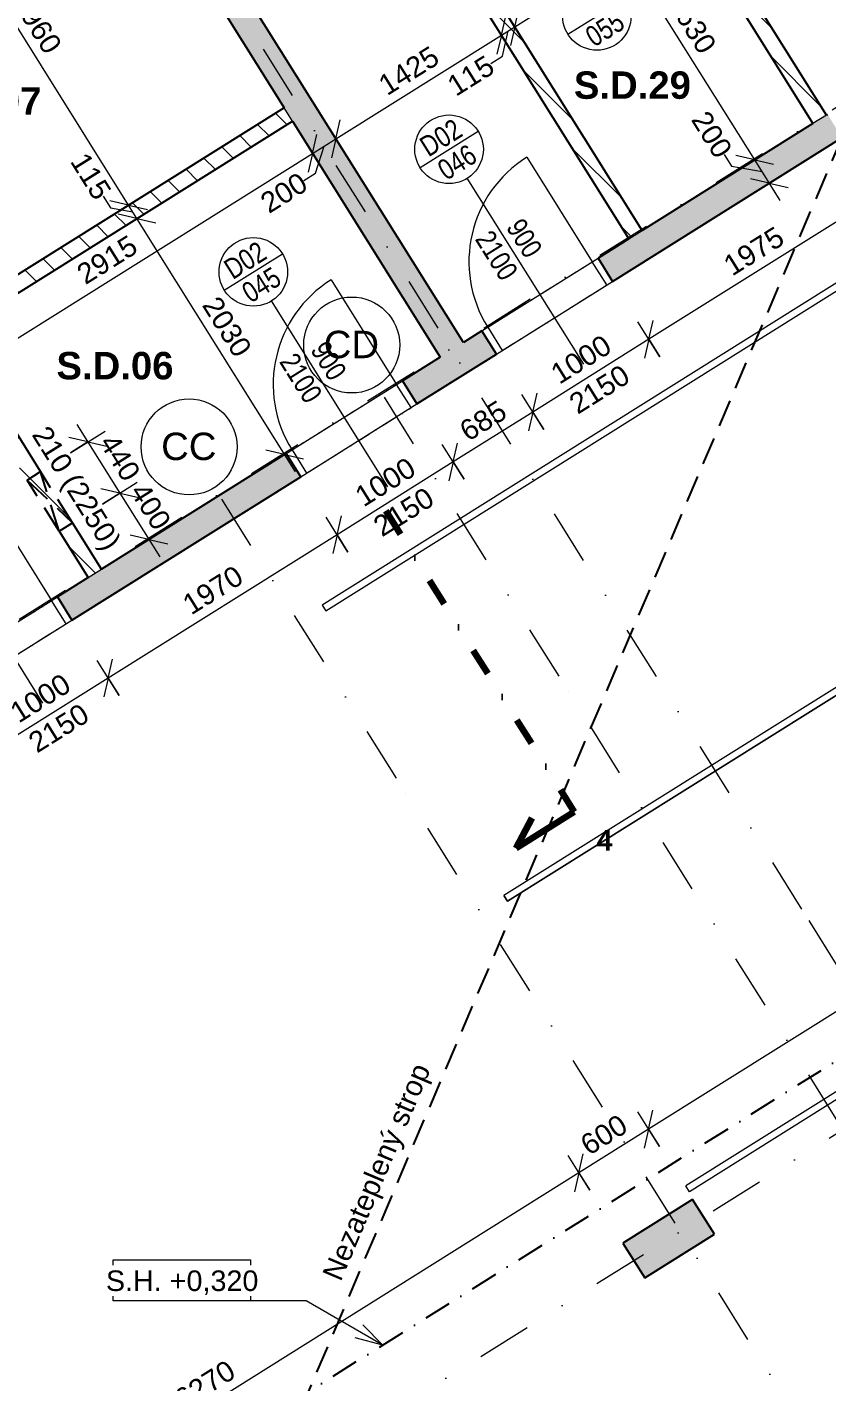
# Model space of a CAD drawing. Header units: millimetres. Extents: x -45523 to 44975, y -3459 to 74573.
# Drawn here: x -26455 to -20619, y 45300 to 55182 of the extents above; entities that cross this region are included whole.
import ezdxf

# ---------------------------------------------------------------- set-up
doc = ezdxf.new("R2010")
doc.units = ezdxf.units.MM
for name, pattern in [('HA_Dash_3mm-S1mm', [300, 200, -100]), ('HA_DashDot_10mm-S3mm', [1000, 400, -300, 0, -300]), ('HA_DashDot_2_2mm-S0_6mm', [220, 100, -60, 0, -60]), ('HA_DashDot_4mm-S1mm', [400, 200, -100, 0, -100]), ('HA_DashDot_6mm-S2mm', [600, 200, -200, 0, -200])]:
    doc.linetypes.add(name, pattern=pattern)
for name, color, linetype, lineweight in [('A-____-____-DIMS', 9, 'Continuous', 5), ('A-____-____-DIMS-100', 9, 'Continuous', 5), ('A-AREA-____-IDEN', 9, 'Continuous', 9), ('A-DETL-____-HDLN', 9, 'HA_Dash_3mm-S1mm', 25), ('A-DOOR-____-IDEN', 9, 'Continuous', 9), ('A-DOOR-____-MCUT', 9, 'HA_DashDot_2_2mm-S0_6mm', 9), ('A-DOOR-____-OTLN', 9, 'Continuous', 9), ('A-DOOR-FRAM-MCUT', 9, 'Continuous', 9), ('A-FLOR-____-OVHD', 9, 'HA_DashDot_4mm-S1mm', 25), ('A-GENM-____-IDEN', 9, 'Continuous', 9), ('A-GENM-____-MCUT', 9, 'HA_Dash_3mm-S1mm', 25), ('A-GENM-____-OTLN', 9, 'Continuous', 9), ('A-WALL-____-MCUT', 9, 'Continuous', 9), ('A-WALL-____-PATT', 9, 'Continuous', 25), ('C-PRKG-____-OTLN', 9, 'Continuous', 9), ('G-____-____-DIMS', 9, 'Continuous', 5), ('G-____-____-SYMB', 9, 'Continuous', 5), ('G-____-____-TEXT', 9, 'Continuous', 5), ('I-WALL-____-MCUT', 9, 'Continuous', 25), ('S-COLS-____-MCUT', 9, 'Continuous', 25), ('S-COLS-____-OTLN', 9, 'Continuous', 9), ('S-GRID-____-IDEN', 9, 'Continuous', 9), ('S-GRID-____-OTLN', 9, 'Continuous', 5)]:
    doc.layers.add(name, color=color, linetype=linetype, lineweight=lineweight)
doc.styles.add('Arial_1', font='arial.ttf', dxfattribs={"height": 200})
doc.styles.add('Arial_2', font='arial.ttf', dxfattribs={"height": 150})
doc.styles.add('Arial_3', font='arial.ttf', dxfattribs={"width": 0.8, "height": 150})
doc.styles.add('Arial_B', font='arialbd.ttf', dxfattribs={"height": 200})
doc.styles.add('Arial_B_1', font='arialbd.ttf', dxfattribs={"height": 150})
doc.dimstyles.new('Inner_Dimensions', dxfattribs={"dimscale": 304.8, "dimtxt": 153.03891, "dimasz": 0.656168, "dimexe": 0.492126, "dimexo": 0.0625, "dimgap": 0.065617, "dimtad": 1, "dimdec": 0, "dimzin": 0, "dimdsep": 46, "dimtxsty": 'Arial_2', "dimblk1": 'OBLIQUE', "dimblk2": 'OBLIQUE', "dimsah": 1, "dimcen": 0.09, "dimdle": 0.492126, "dimazin": 0, "dimtfac": 1, "dimtdec": 4, "dimtix": 1, "dimtmove": 0, "dimatfit": 3, "dimfxl": 0.492126, "dimfxlon": 1, "dimtvp": 1, "dimtolj": 1, "dimtzin": 0, "dimlwd": 9, "dimlwe": 9, "dimarcsym": 2})
doc.dimstyles.new('Inner_Dimensions_1', dxfattribs={"dimscale": 304.8, "dimtxt": 153.03891, "dimasz": 0.656168, "dimexe": 0.492126, "dimexo": 0.0625, "dimgap": 0.065617, "dimtad": 1, "dimdec": 0, "dimzin": 0, "dimdsep": 46, "dimtxsty": 'Arial_2', "dimblk1": 'OBLIQUE', "dimblk2": 'OBLIQUE', "dimsah": 1, "dimcen": 0.09, "dimdle": 0.492126, "dimazin": 0, "dimtfac": 1, "dimtdec": 4, "dimtix": 1, "dimtmove": 1, "dimatfit": 3, "dimfxl": 0.492126, "dimfxlon": 1, "dimtvp": 1, "dimtolj": 1, "dimtzin": 0, "dimlwd": 9, "dimlwe": 9, "dimarcsym": 2})
doc.dimstyles.new('Inner_Dimensions_2', dxfattribs={"dimscale": 304.8, "dimtxt": 153.03891, "dimasz": 0.656168, "dimexe": 0.492126, "dimexo": 0.0625, "dimgap": 0.065617, "dimtad": 1, "dimdec": 0, "dimzin": 0, "dimdsep": 46, "dimtxsty": 'Arial_2', "dimblk1": 'OBLIQUE', "dimblk2": 'OBLIQUE', "dimsah": 1, "dimcen": 0.09, "dimdle": 0.492126, "dimazin": 0, "dimtfac": 1, "dimtdec": 4, "dimtix": 1, "dimtmove": 2, "dimatfit": 3, "dimfxl": 0.492126, "dimfxlon": 1, "dimtvp": 1, "dimtolj": 1, "dimtzin": 0, "dimlwd": 9, "dimlwe": 9, "dimarcsym": 2})
doc.dimstyles.new('Inner_Dimensions_3', dxfattribs={"dimscale": 304.8, "dimtxt": 153.03891, "dimasz": 0.656168, "dimexe": 0.492126, "dimexo": 0.0625, "dimgap": 0.065617, "dimtad": 1, "dimdec": 0, "dimzin": 0, "dimdsep": 46, "dimtxsty": 'Arial_2', "dimblk1": 'OBLIQUE', "dimblk2": 'OBLIQUE', "dimsah": 1, "dimcen": 0.09, "dimdle": 0.492126, "dimazin": 0, "dimtfac": 1, "dimtdec": 4, "dimtix": 1, "dimtmove": 0, "dimatfit": 3, "dimfxl": 0.492126, "dimfxlon": 1, "dimtvp": 1, "dimtolj": 1, "dimtzin": 0, "dimlwd": 9, "dimlwe": 9, "dimarcsym": 2})
pattern_1 = [(135, (0, 0), (-106.066, -106.066), [])]

# ---------------------------------------------------------------- blocks, each defined once
blk = doc.blocks.new('HA_sCO_Rectangle - 300X600-1468924-1PP_GARAZ')
at = {"layer": 'S-COLS-____-OTLN'}
blk.add_hatch(color=256, dxfattribs=at).paths.add_polyline_path([(150, -300), (150, 300), (-150, 300), (-150, -300)])
at = {"layer": 'S-COLS-____-MCUT'}
for p, q in [((150, 300), (-150, 300)), ((-150, 300), (-150, -300)), ((150, -300), (150, 300)), ((-150, -300), (150, -300))]:
    blk.add_line(p, q, dxfattribs=at)
blk = doc.blocks.new('HA_DR_Single_Swing_Solid - In_900x2100_SKLEP_CIP-2273793-1PP_GARAZ')
at = {"layer": 'A-DOOR-____-MCUT'}
for p, q in [((-450, 100), (450, 100)), ((-450, -100), (450, -100))]:
    blk.add_line(p, q, dxfattribs=at)
at = {"layer": 'A-DOOR-____-OTLN', "lineweight": 5}
blk.add_line((450, 1000), (450, 100), dxfattribs=at)
at = {"layer": 'A-DOOR-____-OTLN'}
for p, q in [((-500, 100), (500, 100)), ((-500, -100), (500, -100))]:
    blk.add_line(p, q, dxfattribs=at)
at = {"layer": 'A-DOOR-____-OTLN', "lineweight": 5}
blk.add_arc((450, 100), 900, 90, 180, dxfattribs=at)
at = {"layer": 'A-DOOR-FRAM-MCUT'}
for p, q in [((-500, -100), (-500, 100)), ((-450, 100), (-450, -100)), ((450, -100), (450, 100)), ((500, 100), (500, -100))]:
    blk.add_line(p, q, dxfattribs=at)
blk = doc.blocks.new('HA_DR_Single_Swing_Solid - In_900x2100_SKLEP-2273760-1PP_GARAZ')
at = {"layer": 'A-DOOR-____-MCUT'}
for p, q in [((-450, 100), (450, 100)), ((-450, -100), (450, -100))]:
    blk.add_line(p, q, dxfattribs=at)
at = {"layer": 'A-DOOR-____-OTLN', "lineweight": 5}
blk.add_line((450, 1000), (450, 100), dxfattribs=at)
at = {"layer": 'A-DOOR-____-OTLN'}
for p, q in [((-500, 100), (500, 100)), ((-500, -100), (500, -100))]:
    blk.add_line(p, q, dxfattribs=at)
at = {"layer": 'A-DOOR-____-OTLN', "lineweight": 5}
blk.add_arc((450, 100), 900, 90, 180, dxfattribs=at)
at = {"layer": 'A-DOOR-FRAM-MCUT'}
for p, q in [((-500, -100), (-500, 100)), ((-450, 100), (-450, -100)), ((450, -100), (450, 100)), ((500, 100), (500, -100))]:
    blk.add_line(p, q, dxfattribs=at)
blk = doc.blocks.new('HA_GM_Opening_Rectangle_WallBased - Default-2342281-1PP_GARAZ')
at = {"layer": 'A-GENM-____-MCUT'}
for p, q in [((345, 57.5), (-95, -57.5)), ((-95, 57.5), (345, -57.5)), ((-95, 57.5), (-95, -57.5)), ((-95, 57.5), (345, 57.5)), ((345, 57.5), (345, -57.5)), ((-95, -57.5), (345, -57.5))]:
    blk.add_line(p, q, dxfattribs=at)
blk = doc.blocks.new('HA_PA_Perpendicular_SingleStall - Generic-1370711-1PP_GARAZ')
at = {"layer": 'C-PRKG-____-OTLN', "lineweight": 5}
for p, q in [((-25, 25), (-25, -5000)), ((2525, 25), (2525, -5000)), ((25, -25), (2475, -25)), ((25, -5000), (25, -25)), ((2475, -25), (2475, -5000)), ((-25, -5000), (25, -5000)), ((2525, -5000), (2475, -5000))]:
    blk.add_line(p, q, dxfattribs=at)
blk = doc.blocks.new('Grid - Radius 3_5mm-353793-1PP_GARAZ')
at = {"layer": 'S-GRID-____-IDEN'}
blk.add_circle((0, 0), 3.5, dxfattribs=at)
blk = doc.blocks.new('DIMBLOCK98-1PP_GARAZ')
at = {"layer": 'A-____-____-DIMS-100', "lineweight": 9}
for p, q in [((-21368.4, 54252.3), (-21315.3, 54167.5)), ((-21272.8, 54133), (-21018.6, 54292.3)), ((-21315.3, 54167.5), (-21092.6, 54127.9)), ((-21145.7, 54212.6), (-21283.5, 54244.3)), ((-21145.7, 54212.6), (-21272.8, 54133)), ((-20959.9, 53916), (-21145.7, 54212.6)), ((-21145.7, 54212.6), (-21007.8, 54181)), ((-21039.5, 54043.2), (-21177.3, 54074.8)), ((-21166.6, 53963.5), (-20912.4, 54122.8)), ((-21039.5, 54043.2), (-21166.6, 53963.5)), ((-21039.5, 54043.2), (-20901.7, 54011.5))]:
    blk.add_line(p, q, dxfattribs=at)
at = {"layer": 'A-____-____-DIMS-100', "color": 0, "lineweight": 9, "insert": (-21486.9, 54586.5), "char_height": 150, "width": 415.324, "attachment_point": 1, "rotation": 302.06239, "line_spacing_factor": 0.941778, "style": 'Arial_2'}
blk.add_mtext('200', dxfattribs=at)
blk = doc.blocks.new('_Oblique')
at = {"color": 0, "linetype": 'ByBlock', "lineweight": -2}
blk.add_line((-0.5, -0.5), (0.5, 0.5), dxfattribs=at)
blk = doc.blocks.new('DIMBLOCK99-1PP_GARAZ')
at = {"layer": 'A-____-____-DIMS-100', "lineweight": 9}
for p, q in [((-22541.9, 56441.7), (-22679.7, 56473.3)), ((-22669, 56362.1), (-22414.8, 56521.3)), ((-22541.9, 56441.7), (-22669, 56362.1)), ((-21145.7, 54212.6), (-22541.9, 56441.7)), ((-22541.9, 56441.7), (-22404.1, 56410)), ((-21272.8, 54133), (-21018.6, 54292.3)), ((-21145.7, 54212.6), (-21283.5, 54244.3)), ((-21145.7, 54212.6), (-21272.8, 54133)), ((-21145.7, 54212.6), (-21007.8, 54181))]:
    blk.add_line(p, q, dxfattribs=at)
at = {"layer": 'A-____-____-DIMS-100', "color": 0, "lineweight": 9, "insert": (-21664.9, 55446.2), "char_height": 150, "width": 553.765, "attachment_point": 1, "rotation": 302.06239, "line_spacing_factor": 0.941778, "style": 'Arial_2'}
blk.add_mtext('2630', dxfattribs=at)
blk = doc.blocks.new('DIMBLOCK121-1PP_GARAZ')
at = {"layer": 'A-____-____-DIMS-100', "lineweight": 9}
for p, q in [((-24451.5, 54387.7), (-24292.2, 54133.5)), ((-24371.9, 54260.6), (-24451.5, 54387.7)), ((-24371.9, 54260.6), (-24340.2, 54398.4)), ((-26842.2, 52713.2), (-24371.9, 54260.6)), ((-24371.9, 54260.6), (-24403.5, 54122.7)), ((-26921.9, 52840.3), (-26762.6, 52586.1)), ((-26842.2, 52713.2), (-26921.9, 52840.3)), ((-26842.2, 52713.2), (-26810.6, 52851)), ((-26842.2, 52713.2), (-26873.9, 52575.3))]:
    blk.add_line(p, q, dxfattribs=at)
at = {"layer": 'A-____-____-DIMS-100', "color": 0, "lineweight": 9, "insert": (-26109.2, 53425.7), "char_height": 150, "width": 553.765, "attachment_point": 1, "rotation": 32.06239, "line_spacing_factor": 0.941778, "style": 'Arial_2'}
blk.add_mtext('2915', dxfattribs=at)
blk = doc.blocks.new('DIMBLOCK122-1PP_GARAZ')
at = {"layer": 'A-____-____-DIMS-100', "lineweight": 9}
for p, q in [((-24282, 54493.9), (-24122.7, 54239.6)), ((-24202.4, 54366.7), (-24282, 54493.9)), ((-24202.4, 54366.7), (-24170.7, 54504.6)), ((-24451.5, 54387.7), (-24292.2, 54133.5)), ((-24371.9, 54260.6), (-24451.5, 54387.7)), ((-24371.9, 54260.6), (-24340.2, 54398.4)), ((-24371.9, 54260.6), (-24202.4, 54366.7)), ((-24202.4, 54366.7), (-24234, 54228.9)), ((-24371.9, 54260.6), (-24403.5, 54122.7)), ((-24350.6, 54116.4), (-24287.1, 54313.7)), ((-24435.3, 54063.3), (-24350.6, 54116.4))]:
    blk.add_line(p, q, dxfattribs=at)
at = {"layer": 'A-____-____-DIMS-100', "color": 0, "lineweight": 9, "insert": (-24769.5, 53944.9), "char_height": 150, "width": 415.324, "attachment_point": 1, "rotation": 32.06239, "line_spacing_factor": 0.941778, "style": 'Arial_2'}
blk.add_mtext('200', dxfattribs=at)
blk = doc.blocks.new('DIMBLOCK123-1PP_GARAZ')
at = {"layer": 'A-____-____-DIMS-100', "lineweight": 9}
for p, q in [((-23074.3, 55250.4), (-22915, 54996.1)), ((-22994.6, 55123.3), (-23074.3, 55250.4)), ((-22994.6, 55123.3), (-22963, 55261.1)), ((-24202.4, 54366.7), (-22994.6, 55123.3)), ((-22994.6, 55123.3), (-23026.3, 54985.4)), ((-24282, 54493.9), (-24122.7, 54239.6)), ((-24202.4, 54366.7), (-24282, 54493.9)), ((-24202.4, 54366.7), (-24170.7, 54504.6)), ((-24202.4, 54366.7), (-24234, 54228.9))]:
    blk.add_line(p, q, dxfattribs=at)
at = {"layer": 'A-____-____-DIMS-100', "color": 0, "lineweight": 9, "insert": (-23908, 54804.5), "char_height": 150, "width": 553.765, "attachment_point": 1, "rotation": 32.06239, "line_spacing_factor": 0.941778, "style": 'Arial_2'}
blk.add_mtext('1425', dxfattribs=at)
blk = doc.blocks.new('DIMBLOCK124-1PP_GARAZ')
at = {"layer": 'A-____-____-DIMS-100', "lineweight": 9}
for p, q in [((-23074.3, 55250.4), (-22915, 54996.1)), ((-22994.6, 55123.3), (-23074.3, 55250.4)), ((-22994.6, 55123.3), (-22963, 55261.1)), ((-22976.8, 55311.4), (-22817.6, 55057.2)), ((-22897.2, 55184.3), (-22976.8, 55311.4)), ((-22897.2, 55184.3), (-22865.5, 55322.1)), ((-22994.6, 55123.3), (-22897.2, 55184.3)), ((-22987.2, 54970.5), (-22945.9, 55153.8)), ((-22897.2, 55184.3), (-22928.8, 55046.5)), ((-22994.6, 55123.3), (-23026.3, 54985.4)), ((-23071.9, 54917.4), (-22987.2, 54970.5))]:
    blk.add_line(p, q, dxfattribs=at)
at = {"layer": 'A-____-____-DIMS-100', "color": 0, "lineweight": 9, "insert": (-23406.1, 54798.9), "char_height": 150, "width": 415.324, "attachment_point": 1, "rotation": 32.06239, "line_spacing_factor": 0.941778, "style": 'Arial_2'}
blk.add_mtext('115', dxfattribs=at)
blk = doc.blocks.new('DIMBLOCK125-1PP_GARAZ')
at = {"layer": 'A-____-____-DIMS-100', "lineweight": 9}
for p, q in [((-21731, 56091.8), (-21571.8, 55837.5)), ((-21651.4, 55964.6), (-21731, 56091.8)), ((-21651.4, 55964.6), (-21619.7, 56102.5)), ((-22897.2, 55184.3), (-21651.4, 55964.6)), ((-21651.4, 55964.6), (-21683.1, 55826.8)), ((-22976.8, 55311.4), (-22817.6, 55057.2)), ((-22897.2, 55184.3), (-22976.8, 55311.4)), ((-22897.2, 55184.3), (-22865.5, 55322.1)), ((-22897.2, 55184.3), (-22928.8, 55046.5))]:
    blk.add_line(p, q, dxfattribs=at)
at = {"layer": 'A-____-____-DIMS-100', "color": 0, "lineweight": 9, "insert": (-22583.8, 55634), "char_height": 150, "width": 553.765, "attachment_point": 1, "rotation": 32.06239, "line_spacing_factor": 0.941778, "style": 'Arial_2'}
blk.add_mtext('1470', dxfattribs=at)
blk = doc.blocks.new('DIMBLOCK211-1PP_GARAZ')
at = {"layer": 'A-____-____-DIMS-100', "lineweight": 9}
for p, q in [((-17573.3, 49689), (-17732.5, 49943.3)), ((-17652.9, 49816.2), (-17621.2, 49954)), ((-17525.8, 49895.8), (-21920, 47143.5)), ((-17652.9, 49816.2), (-17684.6, 49678.3)), ((-17652.9, 49816.2), (-17573.3, 49689)), ((-21840.3, 47016.3), (-21999.6, 47270.6)), ((-21920, 47143.5), (-21888.3, 47281.3)), ((-21920, 47143.5), (-21951.6, 47005.6)), ((-21920, 47143.5), (-21840.3, 47016.3))]:
    blk.add_line(p, q, dxfattribs=at)
at = {"layer": 'A-____-____-DIMS-100', "color": 0, "lineweight": 9, "insert": (-20095.9, 48539.3), "char_height": 150, "width": 553.765, "attachment_point": 1, "rotation": 32.06125, "line_spacing_factor": 0.941778, "style": 'Arial_2'}
blk.add_mtext('5035', dxfattribs=at)
blk = doc.blocks.new('DIMBLOCK212-1PP_GARAZ')
at = {"layer": 'A-____-____-DIMS-100', "lineweight": 9}
for p, q in [((-21840.3, 47016.3), (-21999.6, 47270.6)), ((-21920, 47143.5), (-21888.3, 47281.3)), ((-21920, 47143.5), (-22428.4, 46825)), ((-21920, 47143.5), (-21951.6, 47005.6)), ((-21920, 47143.5), (-21840.3, 47016.3)), ((-22348.8, 46697.8), (-22508.1, 46952.1)), ((-22428.4, 46825), (-22396.8, 46962.8)), ((-22428.4, 46825), (-22460.1, 46687.1)), ((-22428.4, 46825), (-22348.8, 46697.8))]:
    blk.add_line(p, q, dxfattribs=at)
at = {"layer": 'A-____-____-DIMS-100', "color": 0, "lineweight": 9, "insert": (-22434.8, 47074.3), "char_height": 150, "width": 415.324, "attachment_point": 1, "rotation": 32.06125, "line_spacing_factor": 0.941778, "style": 'Arial_2'}
blk.add_mtext('600', dxfattribs=at)
blk = doc.blocks.new('DIMBLOCK213-1PP_GARAZ')
at = {"layer": 'A-____-____-DIMS-100', "lineweight": 9}
for p, q in [((-22348.8, 46697.8), (-22508.1, 46952.1)), ((-22428.4, 46825), (-22396.8, 46962.8)), ((-22428.4, 46825), (-27742.1, 43496.7)), ((-22428.4, 46825), (-22460.1, 46687.1)), ((-22428.4, 46825), (-22348.8, 46697.8)), ((-27662.5, 43369.6), (-27821.8, 43623.8)), ((-27742.1, 43496.7), (-27710.5, 43634.5)), ((-27742.1, 43496.7), (-27773.8, 43358.9)), ((-27742.1, 43496.7), (-27662.5, 43369.6))]:
    blk.add_line(p, q, dxfattribs=at)
at = {"layer": 'A-____-____-DIMS-100', "color": 0, "lineweight": 9, "insert": (-25394.8, 45220.3), "char_height": 150, "width": 553.765, "attachment_point": 1, "rotation": 32.06125, "line_spacing_factor": 0.941778, "style": 'Arial_2'}
blk.add_mtext('6270', dxfattribs=at)
blk = doc.blocks.new('DIMBLOCK233-1PP_GARAZ')
at = {"layer": 'A-____-____-DIMS-100', "lineweight": 9}
for p, q in [((-20164.5, 53826), (-20323.7, 54080.2)), ((-20244.1, 53953.1), (-20212.4, 54090.9)), ((-20244.1, 53953.1), (-21917.9, 52904.7)), ((-20244.1, 53953.1), (-20275.8, 53815.3)), ((-20244.1, 53953.1), (-20164.5, 53826)), ((-21838.2, 52777.6), (-21997.5, 53031.9)), ((-21917.9, 52904.7), (-21886.2, 53042.6)), ((-21917.9, 52904.7), (-21949.5, 52766.9)), ((-21917.9, 52904.7), (-21838.2, 52777.6))]:
    blk.add_line(p, q, dxfattribs=at)
at = {"layer": 'A-____-____-DIMS-100', "color": 0, "lineweight": 9, "insert": (-21390.5, 53488.4), "char_height": 150, "width": 553.765, "attachment_point": 1, "rotation": 32.06125, "line_spacing_factor": 0.941778, "style": 'Arial_2'}
blk.add_mtext('1975', dxfattribs=at)
blk = doc.blocks.new('DIMBLOCK234-1PP_GARAZ')
at = {"layer": 'A-____-____-DIMS-100', "lineweight": 9}
for p, q in [((-21838.2, 52777.6), (-21997.5, 53031.9)), ((-21917.9, 52904.7), (-21886.2, 53042.6)), ((-21917.9, 52904.7), (-22765.3, 52373.9)), ((-21917.9, 52904.7), (-21949.5, 52766.9)), ((-21917.9, 52904.7), (-21838.2, 52777.6)), ((-22685.7, 52246.8), (-22845, 52501)), ((-22765.3, 52373.9), (-22733.7, 52511.7)), ((-22765.3, 52373.9), (-22797, 52236.1)), ((-22765.3, 52373.9), (-22685.7, 52246.8))]:
    blk.add_line(p, q, dxfattribs=at)
at = {"layer": 'A-____-____-DIMS-100', "color": 0, "lineweight": 9, "insert": (-22651.1, 52698.8), "char_height": 150, "width": 553.765, "attachment_point": 1, "rotation": 32.06125, "line_spacing_factor": 0.941778, "style": 'Arial_2'}
blk.add_mtext('1000', dxfattribs=at)
blk = doc.blocks.new('DIMBLOCK235-1PP_GARAZ')
at = {"layer": 'A-____-____-DIMS-100', "lineweight": 9}
for p, q in [((-22685.7, 52246.8), (-22845, 52501)), ((-22765.3, 52373.9), (-22733.7, 52511.7)), ((-22765.3, 52373.9), (-23345.9, 52010.3)), ((-22765.3, 52373.9), (-22797, 52236.1)), ((-22765.3, 52373.9), (-22685.7, 52246.8)), ((-23266.2, 51883.2), (-23425.5, 52137.4)), ((-23345.9, 52010.3), (-23314.2, 52148.1)), ((-23345.9, 52010.3), (-23377.5, 51872.5)), ((-23345.9, 52010.3), (-23266.2, 51883.2))]:
    blk.add_line(p, q, dxfattribs=at)
at = {"layer": 'A-____-____-DIMS-100', "color": 0, "lineweight": 9, "insert": (-23316.2, 52282.2), "char_height": 150, "width": 415.324, "attachment_point": 1, "rotation": 32.06125, "line_spacing_factor": 0.941778, "style": 'Arial_2'}
blk.add_mtext('685', dxfattribs=at)
blk = doc.blocks.new('DIMBLOCK236-1PP_GARAZ')
at = {"layer": 'A-____-____-DIMS-100', "lineweight": 9}
for p, q in [((-23266.2, 51883.2), (-23425.5, 52137.4)), ((-23345.9, 52010.3), (-23314.2, 52148.1)), ((-23345.9, 52010.3), (-24193.3, 51479.5)), ((-23345.9, 52010.3), (-23377.5, 51872.5)), ((-23345.9, 52010.3), (-23266.2, 51883.2)), ((-24113.7, 51352.4), (-24273, 51606.6)), ((-24193.3, 51479.5), (-24161.7, 51617.3)), ((-24193.3, 51479.5), (-24225, 51341.6)), ((-24193.3, 51479.5), (-24113.7, 51352.4))]:
    blk.add_line(p, q, dxfattribs=at)
at = {"layer": 'A-____-____-DIMS-100', "color": 0, "lineweight": 9, "insert": (-24079.1, 51804.4), "char_height": 150, "width": 553.765, "attachment_point": 1, "rotation": 32.06125, "line_spacing_factor": 0.941778, "style": 'Arial_2'}
blk.add_mtext('1000', dxfattribs=at)
blk = doc.blocks.new('DIMBLOCK237-1PP_GARAZ')
at = {"layer": 'A-____-____-DIMS-100', "lineweight": 9}
for p, q in [((-24113.7, 51352.4), (-24273, 51606.6)), ((-24193.3, 51479.5), (-24161.7, 51617.3)), ((-24193.3, 51479.5), (-25862.9, 50433.8)), ((-24193.3, 51479.5), (-24225, 51341.6)), ((-24193.3, 51479.5), (-24113.7, 51352.4)), ((-25783.3, 50306.6), (-25942.5, 50560.9)), ((-25862.9, 50433.8), (-25831.2, 50571.6)), ((-25862.9, 50433.8), (-25894.5, 50295.9)), ((-25862.9, 50433.8), (-25783.3, 50306.6))]:
    blk.add_line(p, q, dxfattribs=at)
at = {"layer": 'A-____-____-DIMS-100', "color": 0, "lineweight": 9, "insert": (-25337.6, 51016.1), "char_height": 150, "width": 553.765, "attachment_point": 1, "rotation": 32.06125, "line_spacing_factor": 0.941778, "style": 'Arial_2'}
blk.add_mtext('1970', dxfattribs=at)
blk = doc.blocks.new('DIMBLOCK238-1PP_GARAZ')
at = {"layer": 'A-____-____-DIMS-100', "lineweight": 9}
for p, q in [((-25783.3, 50306.6), (-25942.5, 50560.9)), ((-25862.9, 50433.8), (-25831.2, 50571.6)), ((-25862.9, 50433.8), (-26710.4, 49902.9)), ((-25862.9, 50433.8), (-25894.5, 50295.9)), ((-25862.9, 50433.8), (-25783.3, 50306.6)), ((-26630.7, 49775.8), (-26790, 50030)), ((-26710.4, 49902.9), (-26678.7, 50040.8)), ((-26710.4, 49902.9), (-26742, 49765.1)), ((-26710.4, 49902.9), (-26630.7, 49775.8))]:
    blk.add_line(p, q, dxfattribs=at)
at = {"layer": 'A-____-____-DIMS-100', "color": 0, "lineweight": 9, "insert": (-26596.2, 50227.8), "char_height": 150, "width": 553.765, "attachment_point": 1, "rotation": 32.06125, "line_spacing_factor": 0.941778, "style": 'Arial_2'}
blk.add_mtext('1000', dxfattribs=at)
blk = doc.blocks.new('Spot Elevations - Generic-448778-1PP_GARAZ')
at = {"layer": 'G-____-____-DIMS', "lineweight": 9}
for p, q in [((-5, 0), (-5, 3)), ((-5, 3), (5, 3)), ((5, 3), (5, 0)), ((5, 0), (-5, 0))]:
    blk.add_line(p, q, dxfattribs=at)
blk = doc.blocks.new('HA_TAG_Door_TypeMark_wDimensions - Scale100_Left with Bouble-921058-1PP_GARAZ')
at = {"layer": 'A-DOOR-____-IDEN'}
for p, q in [((-2.5, 13.5), (2.5, 13.5)), ((0, -5), (0, 11))]:
    blk.add_line(p, q, dxfattribs=at)
blk.add_circle((0, 13.5), 2.5, dxfattribs=at)
blk = doc.blocks.new('HA_TAG_Door_TypeMark_wDimensions - Scale100_Right with Bouble-921054-1PP_GARAZ')
at = {"layer": 'A-DOOR-____-IDEN'}
for p, q in [((0, 5), (0, -11)), ((-2.5, -13.5), (2.5, -13.5))]:
    blk.add_line(p, q, dxfattribs=at)
blk.add_circle((0, -13.5), 2.5, dxfattribs=at)
blk = doc.blocks.new('Section - Detail Number-933961-1PP_GARAZ')
at = {"layer": 'G-____-____-SYMB', "lineweight": 100}
for p, q in [((0, 5), (1.25, 2.835)), ((0, 0), (0, 5))]:
    blk.add_line(p, q, dxfattribs=at)
blk = doc.blocks.new('DIMBLOCK542-1PP_GARAZ')
at = {"layer": 'A-____-____-DIMS-100', "lineweight": 9}
for p, q in [((-42400.7, 54964.9), (-42655, 54805.6)), ((-14550.7, 10218.7), (-42607.5, 55012.4)), ((-42527.9, 54885.2), (-42400.7, 54964.9)), ((-42527.9, 54885.2), (-42665.7, 54916.9)), ((-42527.9, 54885.2), (-42390, 54853.6)), ((-14630.3, 10345.9), (-14768.2, 10377.5)), ((-14503.2, 10425.5), (-14757.4, 10266.2)), ((-14630.3, 10345.9), (-14503.2, 10425.5)), ((-14630.3, 10345.9), (-14492.5, 10314.2))]:
    blk.add_line(p, q, dxfattribs=at)
at = {"layer": 'A-____-____-DIMS-100', "color": 0, "lineweight": 9, "insert": (-28550.2, 32974), "char_height": 150, "width": 692.207, "attachment_point": 1, "rotation": 302.06125, "line_spacing_factor": 0.941778, "style": 'Arial_2'}
blk.add_mtext('52555', dxfattribs=at)
blk = doc.blocks.new('DIMBLOCK564-1PP_GARAZ')
at = {"layer": 'A-____-____-DIMS-100', "lineweight": 9}
for p, q in [((-26091.4, 52282.9), (-25778.3, 51782.8)), ((-26011.8, 52155.7), (-26149.7, 52187.4)), ((-26138.9, 52076.1), (-25884.7, 52235.4)), ((-26011.8, 52155.7), (-26138.9, 52076.1)), ((-26011.8, 52155.7), (-25874, 52124.1)), ((-25778.3, 51782.8), (-25916.1, 51814.5)), ((-25905.4, 51703.2), (-25651.1, 51862.5)), ((-25778.3, 51782.8), (-25905.4, 51703.2)), ((-25778.3, 51782.8), (-25640.4, 51751.2))]:
    blk.add_line(p, q, dxfattribs=at)
at = {"layer": 'A-____-____-DIMS-100', "color": 0, "lineweight": 9, "insert": (-25804.9, 52229.9), "char_height": 150, "width": 415.324, "attachment_point": 1, "rotation": 302.06125, "line_spacing_factor": 0.941778, "style": 'Arial_2'}
blk.add_mtext('440', dxfattribs=at)
blk = doc.blocks.new('DIMBLOCK565-1PP_GARAZ')
at = {"layer": 'A-____-____-DIMS-100', "lineweight": 9}
for p, q in [((-25778.3, 51782.8), (-25916.1, 51814.5)), ((-25905.4, 51703.2), (-25651.1, 51862.5)), ((-25778.3, 51782.8), (-25905.4, 51703.2)), ((-25778.3, 51782.8), (-25486.3, 51316.7)), ((-25778.3, 51782.8), (-25640.4, 51751.2)), ((-25438.8, 51523.5), (-25693.1, 51364.2)), ((-25565.9, 51443.9), (-25438.8, 51523.5)), ((-25565.9, 51443.9), (-25703.8, 51475.5)), ((-25565.9, 51443.9), (-25428.1, 51412.2))]:
    blk.add_line(p, q, dxfattribs=at)
at = {"layer": 'A-____-____-DIMS-100', "color": 0, "lineweight": 9, "insert": (-25582, 51874), "char_height": 150, "width": 415.324, "attachment_point": 1, "rotation": 302.06125, "line_spacing_factor": 0.941778, "style": 'Arial_2'}
blk.add_mtext('400', dxfattribs=at)
blk = doc.blocks.new('DIMBLOCK570-1PP_GARAZ')
at = {"layer": 'A-____-____-DIMS-100', "lineweight": 9}
for p, q in [((-25780.7, 53705.1), (-25526.4, 53864.3)), ((-25653.5, 53784.7), (-25791.4, 53816.4)), ((-25653.5, 53784.7), (-25780.7, 53705.1)), ((-24496.2, 51937), (-25653.5, 53784.7)), ((-25653.5, 53784.7), (-25515.7, 53753)), ((-24575.8, 52064.1), (-24713.6, 52095.7)), ((-24702.9, 51984.5), (-24448.7, 52143.7)), ((-24575.8, 52064.1), (-24702.9, 51984.5)), ((-24575.8, 52064.1), (-24437.9, 52032.4))]:
    blk.add_line(p, q, dxfattribs=at)
at = {"layer": 'A-____-____-DIMS-100', "color": 0, "lineweight": 9, "insert": (-25055.2, 53233.9), "char_height": 150, "width": 553.765, "attachment_point": 1, "rotation": 302.06239, "line_spacing_factor": 0.941778, "style": 'Arial_2'}
blk.add_mtext('2030', dxfattribs=at)
blk = doc.blocks.new('DIMBLOCK571-1PP_GARAZ')
at = {"layer": 'A-____-____-DIMS-100', "lineweight": 9}
for p, q in [((-25841.7, 53802.5), (-25587.5, 53961.8)), ((-25899.3, 53948.5), (-25846.2, 53863.8)), ((-25714.6, 53882.2), (-25852.4, 53913.8)), ((-25846.2, 53863.8), (-25684.1, 53833.4)), ((-25714.6, 53882.2), (-25841.7, 53802.5)), ((-25780.7, 53705.1), (-25526.4, 53864.3)), ((-25653.5, 53784.7), (-25714.6, 53882.2)), ((-25714.6, 53882.2), (-25576.8, 53850.5)), ((-25653.5, 53784.7), (-25791.4, 53816.4)), ((-25653.5, 53784.7), (-25780.7, 53705.1)), ((-25653.5, 53784.7), (-25515.7, 53753))]:
    blk.add_line(p, q, dxfattribs=at)
at = {"layer": 'A-____-____-DIMS-100', "color": 0, "lineweight": 9, "insert": (-26017.8, 54282.7), "char_height": 150, "width": 415.324, "attachment_point": 1, "rotation": 302.06239, "line_spacing_factor": 0.941778, "style": 'Arial_2'}
blk.add_mtext('115', dxfattribs=at)
blk = doc.blocks.new('DIMBLOCK572-1PP_GARAZ')
at = {"layer": 'A-____-____-DIMS-100', "lineweight": 9}
for p, q in [((-27413, 56311), (-27158.8, 56470.3)), ((-25714.6, 53882.2), (-27365.5, 56517.8)), ((-27285.9, 56390.7), (-27423.7, 56422.3)), ((-27285.9, 56390.7), (-27413, 56311)), ((-27285.9, 56390.7), (-27148.1, 56359)), ((-25841.7, 53802.5), (-25587.5, 53961.8)), ((-25714.6, 53882.2), (-25852.4, 53913.8)), ((-25714.6, 53882.2), (-25841.7, 53802.5)), ((-25714.6, 53882.2), (-25576.8, 53850.5))]:
    blk.add_line(p, q, dxfattribs=at)
at = {"layer": 'A-____-____-DIMS-100', "color": 0, "lineweight": 9, "insert": (-26440.7, 55445.9), "char_height": 150, "width": 553.765, "attachment_point": 1, "rotation": 302.06239, "line_spacing_factor": 0.941778, "style": 'Arial_2'}
blk.add_mtext('2960', dxfattribs=at)

msp = doc.modelspace()

# ---------------------------------------------------------------- hatches: boundary and pattern name
at = {"layer": 'A-WALL-____-PATT', "lineweight": 9}
msp.add_hatch(color=256, dxfattribs=at).paths.add_polyline_path([(-23441.2, 52774.8), (-23271.7, 52880.9), (-26860.2, 58610.1), (-27029.7, 58504), (-23515.4, 52893.2)])
at = {"layer": 'A-WALL-____-PATT', "lineweight": 5}
h = msp.add_hatch(dxfattribs=at)
h.set_pattern_fill('FP_2', color=256, style=0, pattern_type=2)
h.set_pattern_definition(pattern_1)
h.paths.add_polyline_path([(-20720.7, 54478.8), (-20623.3, 54539.9), (-22019.5, 56768.9), (-22116.9, 56707.9), (-21764.3, 56144.9)])
h = msp.add_hatch(dxfattribs=at)
h.set_pattern_fill('FP_2', color=256, style=0, pattern_type=2)
h.set_pattern_definition(pattern_1)
h.paths.add_polyline_path([(-22064, 53637.4), (-21966.5, 53698.5), (-23362.7, 55927.5), (-23460.2, 55866.5), (-23030.5, 55180.5)])
h = msp.add_hatch(dxfattribs=at)
h.set_pattern_fill('FP_2', color=256, style=0, pattern_type=2)
h.set_pattern_definition(pattern_1)
h.paths.add_polyline_path([(-26009, 51166.3), (-25911.6, 51227.4), (-28090.8, 54706.5), (-28188.3, 54645.5), (-26167.1, 51418.7)])
h.paths.add_polyline_path([(-28666, 55408.2), (-28568.5, 55469.3), (-28682.7, 55651.5), (-28780.1, 55590.4)])
h = msp.add_hatch(dxfattribs=at)
h.set_pattern_fill('FP_2', color=256, style=0, pattern_type=2)
h.set_pattern_definition(pattern_1)
h.paths.add_polyline_path([(-26989.3, 52948), (-24518.9, 54495.4), (-24580, 54592.8), (-27050.4, 53045.5)])
at = {"layer": 'A-WALL-____-PATT', "lineweight": 9}
h = msp.add_hatch(color=256, dxfattribs=at)
h.paths.add_polyline_path([(-34826.7, 45407), (-32987.7, 46559), (-33093.9, 46728.5), (-34932.9, 45576.5)])
h.paths.add_polyline_path([(-32140.3, 47089.8), (-29839.4, 48531), (-29945.5, 48700.5), (-32246.4, 47259.3)])
h.paths.add_polyline_path([(-28991.9, 49061.9), (-26974.9, 50325.3), (-27081.1, 50494.8), (-29098.1, 49231.4)])
h.paths.add_polyline_path([(-26127.5, 50856.1), (-24457.9, 51901.9), (-24564.1, 52071.4), (-26233.6, 51025.6), (-26167.1, 50919.4)])
h.paths.add_polyline_path([(-23610.5, 52432.7), (-23030, 52796.4), (-23136.1, 52965.9), (-23716.6, 52602.2)])
h.paths.add_polyline_path([(-22182.5, 53327.2), (-20508.7, 54375.6), (-20614.9, 54545.1), (-22288.6, 53496.7)])

# ---------------------------------------------------------------- linework, layer by layer
at = {"layer": 'A-DETL-____-HDLN'}
msp.add_line((-28568.1, 35433.7), (-20508.7, 54375.6), dxfattribs=at)
at = {"layer": 'A-FLOR-____-OVHD'}
msp.add_line((-32021.2, 40456.9), (-17173.3, 49756.9), dxfattribs=at)
at = {"layer": 'A-WALL-____-MCUT'}
for p, q in [((-24518.9, 54495.4), (-24580, 54592.8)), ((-20623.3, 54539.9), (-20720.7, 54478.8)), ((-22064, 53637.4), (-21966.5, 53698.5)), ((-26009, 51166.3), (-25911.6, 51227.4))]:
    msp.add_line(p, q, dxfattribs=at)
at = {"layer": 'G-____-____-DIMS', "lineweight": 9}
for p, q in [((-24418.4, 45891), (-25325.7, 45891)), ((-23860, 45568.6), (-24418.4, 45891)), ((-23860, 45568.6), (-24006.4, 45715.1)), ((-23860, 45568.6), (-24060, 45622.2))]:
    msp.add_line(p, q, dxfattribs=at)
at = {"layer": 'G-____-____-SYMB', "linetype": 'HA_DashDot_6mm-S2mm', "lineweight": 100}
msp.add_line((-23837.2, 51653), (-22462.9, 49459), dxfattribs=at)
at = {"layer": 'I-WALL-____-MCUT'}
for p, q in [((-26151.2, 57101.4), (-24580, 54592.8)), ((-20623.3, 54539.9), (-22019.5, 56768.9)), ((-22116.9, 56707.9), (-20720.7, 54478.8)), ((-23271.7, 52880.9), (-25381.9, 56249.9)), ((-23521.2, 55963.9), (-22064, 53637.4)), ((-21966.5, 53698.5), (-23362.7, 55927.5)), ((-24580, 54592.8), (-27050.4, 53045.5)), ((-26989.3, 52948), (-24518.9, 54495.4)), ((-24518.9, 54495.4), (-23441.2, 52774.8)), ((-20720.7, 54478.8), (-21966.5, 53698.5)), ((-20614.9, 54545.1), (-20623.3, 54539.9)), ((-22182.5, 53327.2), (-20508.7, 54375.6)), ((-22064, 53637.4), (-22288.6, 53496.7)), ((-22288.6, 53496.7), (-22182.5, 53327.2)), ((-26357.5, 51939.3), (-26989.3, 52948)), ((-23136.1, 52965.9), (-23271.7, 52880.9)), ((-23030, 52796.4), (-23136.1, 52965.9)), ((-23441.2, 52774.8), (-23716.6, 52602.2)), ((-23610.5, 52432.7), (-23030, 52796.4)), ((-23716.6, 52602.2), (-23610.5, 52432.7)), ((-24564.1, 52071.4), (-25911.6, 51227.4)), ((-24457.9, 51901.9), (-24564.1, 52071.4)), ((-26127.5, 50856.1), (-24457.9, 51901.9)), ((-26221.3, 51505.3), (-26009, 51166.3)), ((-25911.6, 51227.4), (-26123.9, 51566.3)), ((-26009, 51166.3), (-26233.6, 51025.6)), ((-26233.6, 51025.6), (-26127.5, 50856.1))]:
    msp.add_line(p, q, dxfattribs=at)
at = {"layer": 'S-GRID-____-OTLN', "linetype": 'HA_DashDot_10mm-S3mm', "lineweight": 9}
for p, q in [((-20801.6, 48748.9), (-30746, 64625.5)), ((-36683.8, 44492.3), (-11925.6, 59999.7)), ((-22573.6, 50447.6), (-23900.6, 52566.3)), ((-23760.1, 49704.5), (-25087.1, 51823.2)), ((-33315.7, 39115), (-13887.6, 51284)), ((-3551.5, 20078.2), (-22573.6, 50447.6)), ((-4738, 19335.1), (-23760.1, 49704.5)), ((-19474.5, 46630.2), (-20801.6, 48748.9))]:
    msp.add_line(p, q, dxfattribs=at)

# ---------------------------------------------------------------- block references
at = {"layer": 'A-DOOR-____-IDEN'}
for name, p, xscale, yscale, zscale, rotation in [('HA_TAG_Door_TypeMark_wDimensions - Scale100_Right with Bouble-921054-1PP_GARAZ', (-23014.2, 56407.3), 99.99999999999991, 99.99999999999991, 99.99999999999991, 32.06238575571592), ('HA_TAG_Door_TypeMark_wDimensions - Scale100_Left with Bouble-921058-1PP_GARAZ', (-22659.3, 53146.5), 99.99999999999993, 99.99999999999993, 99.99999999999993, 32.06238575571624), ('HA_TAG_Door_TypeMark_wDimensions - Scale100_Left with Bouble-921058-1PP_GARAZ', (-24087.3, 52252.1), 99.99999999999993, 99.99999999999993, 99.99999999999993, 32.06238575571624), ('HA_TAG_Door_TypeMark_wDimensions - Scale100_Left with Bouble-921058-1PP_GARAZ', (-26604.3, 50675.5), 99.99999999999993, 99.99999999999993, 99.99999999999993, 32.06238575571624)]:
    msp.add_blockref(name, p, dxfattribs=dict(at, xscale=xscale, yscale=yscale, zscale=zscale, rotation=rotation))
at = {"layer": 'A-DOOR-____-OTLN', "rotation": 32.06238575571615}
for name, p in [('HA_DR_Single_Swing_Solid - In_900x2100_SKLEP-2273760-1PP_GARAZ', (-22659.3, 53146.5)), ('HA_DR_Single_Swing_Solid - In_900x2100_SKLEP-2273760-1PP_GARAZ', (-24087.3, 52252.1)), ('HA_DR_Single_Swing_Solid - In_900x2100_SKLEP_CIP-2273793-1PP_GARAZ', (-26604.3, 50675.5))]:
    msp.add_blockref(name, p, dxfattribs=at)
at = {"layer": 'A-GENM-____-OTLN', "linetype": 'HA_Dash_3mm-S1mm', "lineweight": 25, "rotation": 122.0612494774555}
msp.add_blockref('HA_GM_Opening_Rectangle_WallBased - Default-2342281-1PP_GARAZ', (-26223.1, 51616.3), dxfattribs=at)
at = {"layer": 'C-PRKG-____-OTLN', "rotation": 302.0612494774554}
for p in [(-20052.1, 53599.5), (-18725.1, 51480.8)]:
    msp.add_blockref('HA_PA_Perpendicular_SingleStall - Generic-1370711-1PP_GARAZ', p, dxfattribs=at)
at = {"layer": 'G-____-____-DIMS', "lineweight": 9, "xscale": 99.99999999999993, "yscale": 99.99999999999993, "zscale": 99.99999999999993}
msp.add_blockref('Spot Elevations - Generic-448778-1PP_GARAZ', (-25325.7, 45891), dxfattribs=at)
at = {"layer": 'G-____-____-SYMB', "lineweight": 100, "xscale": 99.99999999999994, "yscale": 99.99999999999994, "zscale": 99.99999999999994, "rotation": 122.0612494774553}
msp.add_blockref('Section - Detail Number-933961-1PP_GARAZ', (-22462.9, 49459), dxfattribs=at)
at = {"layer": 'S-COLS-____-OTLN', "rotation": 302.0612494774559}
msp.add_blockref('HA_sCO_Rectangle - 300X600-1468924-1PP_GARAZ', (-21773.5, 46344.5), dxfattribs=at)
at = {"layer": 'S-GRID-____-IDEN', "xscale": 99.99999999999993, "yscale": 99.99999999999993, "zscale": 99.99999999999993, "rotation": 32.06124947745564}
for p in [(-24086.4, 52863), (-25272.9, 52119.8)]:
    msp.add_blockref('Grid - Radius 3_5mm-353793-1PP_GARAZ', p, dxfattribs=at)

# ---------------------------------------------------------------- texts
at = {"layer": 'A-AREA-____-IDEN', "lineweight": 5, "char_height": 200, "width": 1058.227, "attachment_point": 1, "style": 'Arial_B'}
for s, insert in [('S.D.29', (-22465.4, 54858.6)), ('S.D.07', (-27204.3, 54742.4)), ('S.D.06', (-26240.8, 52812.3))]:
    msp.add_mtext(s, dxfattribs=dict(at, insert=insert))
at = {"layer": 'A-DOOR-____-IDEN', "lineweight": 5, "char_height": 150, "attachment_point": 1}
for s, insert, width, rotation, style in [('055', (-22397.9, 55158.7), 346.329, 32.06239, 'Arial_3'), ('D02', (-23606, 54357.4), 378.396, 32.06239, 'Arial_3'), ('046', (-23476.2, 54186.1), 346.329, 32.06239, 'Arial_3'), ('900', (-22836.4, 53800.6), 346.329, 302.06239, 'Arial_3'), ('2100', (-23063.5, 53714.6), 461.772, 302.06239, 'Arial_3'), ('D02', (-25034, 53463), 378.396, 32.06239, 'Arial_3'), ('045', (-24904.2, 53291.6), 346.329, 32.06239, 'Arial_3'), ('900', (-24264.4, 52906.1), 346.329, 302.06239, 'Arial_3'), ('2100', (-24491.4, 52820.1), 461.772, 302.06239, 'Arial_3'), ('2150', (-22517.1, 52480.6), 577.215, 32.06239, 'Arial_2'), ('2150', (-23945.1, 51586.1), 577.215, 32.06239, 'Arial_2'), ('2150', (-26462.1, 50009.5), 577.215, 32.06239, 'Arial_2')]:
    msp.add_mtext(s, dxfattribs=dict(at, insert=insert, width=width, rotation=rotation, style=style))
at = {"layer": 'A-GENM-____-IDEN', "lineweight": 5, "insert": (-26297.4, 52288.9), "char_height": 150, "width": 1258.649, "attachment_point": 1, "rotation": 302.06125, "style": 'Arial_2'}
msp.add_mtext('210 (2250)', dxfattribs=at)
at = {"layer": 'G-____-____-SYMB', "insert": (-22300.9, 49325.3), "char_height": 150, "width": 144.304, "attachment_point": 1, "style": 'Arial_B_1'}
msp.add_mtext('\\fArial|b1|i0|c0|p34|;4', dxfattribs=at)
at = {"layer": 'G-____-____-TEXT', "color": 7, "lineweight": 9, "insert": (-24305, 46084.3), "char_height": 150, "width": 2012.236, "attachment_point": 1, "rotation": 67.03666, "style": 'Arial_2'}
msp.add_mtext('Nezateplený strop', dxfattribs=at)
at = {"layer": 'S-GRID-____-IDEN', "lineweight": 5, "char_height": 200, "width": 497.046, "attachment_point": 1, "style": 'Arial_1'}
for s, insert in [('CD', (-24290.4, 52966.8)), ('CC', (-25476.8, 52223.7))]:
    msp.add_mtext(s, dxfattribs=dict(at, insert=insert))

# ---------------------------------------------------------------- dimensions: what is measured, and where the dimension line sits
at = {"layer": 'A-____-____-DIMS', "lineweight": 9}
for base, p1, p2, angle, dimstyle, override, picture, middle in [((-27285.9, 56390.7), (-25841.7, 53802.5), (-27413, 56311), 302.06239, 'Inner_Dimensions_3', {"dimpost": '<>', "dimfxl": 2959.999999}, 'DIMBLOCK572-1PP_GARAZ', (-26418.4, 55187.7)), ((-21651.4, 55964.6), (-22976.8, 55311.4), (-21731, 56091.8), 32.06239, 'Inner_Dimensions', {"dimpost": '<>', "dimfxl": 1469.992615}, 'DIMBLOCK125-1PP_GARAZ', (-22325.6, 55656.3)), ((-22994.6, 55123.3), (-24282, 54493.9), (-23074.3, 55250.4), 32.06239, 'Inner_Dimensions', {"dimpost": '<>', "dimfxl": 1425.101277}, 'DIMBLOCK123-1PP_GARAZ', (-23649.8, 54826.9)), ((-21917.9, 52904.7), (-20164.5, 53826), (-21838.2, 52777.6), 32.06125, 'Inner_Dimensions', {"dimpost": '<>', "dimfxl": 1974.986119}, 'DIMBLOCK233-1PP_GARAZ', (-21132.2, 53510.8)), ((-25653.5, 53784.7), (-24702.9, 51984.5), (-25780.7, 53705.1), 302.06239, 'Inner_Dimensions_3', {"dimpost": '<>', "dimfxl": 2030.299443}, 'DIMBLOCK570-1PP_GARAZ', (-25032.8, 52975.7)), ((-22765.3, 52373.9), (-21838.2, 52777.6), (-22685.7, 52246.8), 32.06125, 'Inner_Dimensions', {"dimpost": '<>', "dimfxl": 1000}, 'DIMBLOCK234-1PP_GARAZ', (-22392.9, 52721.2)), ((-23345.9, 52010.3), (-22685.7, 52246.8), (-23266.2, 51883.2), 32.06125, 'Inner_Dimensions', {"dimpost": '<>', "dimfxl": 685}, 'DIMBLOCK235-1PP_GARAZ', (-23106.9, 52274)), ((-25778.3, 51782.8), (-26138.9, 52076.1), (-25905.4, 51703.2), 302.06125, 'Inner_Dimensions_3', {"dimpost": '<>', "dimfxl": 440}, 'DIMBLOCK564-1PP_GARAZ', (-25813.2, 52020.6)), ((-24193.3, 51479.5), (-23266.2, 51883.2), (-24113.7, 51352.4), 32.06125, 'Inner_Dimensions', {"dimpost": '<>', "dimfxl": 1000}, 'DIMBLOCK236-1PP_GARAZ', (-23820.9, 51826.7)), ((-25565.9, 51443.9), (-25905.4, 51703.2), (-25438.8, 51523.5), 302.06125, 'Inner_Dimensions_3', {"dimpost": '<>', "dimfxl": 499.988781}, 'DIMBLOCK565-1PP_GARAZ', (-25590.2, 51664.6)), ((-25862.9, 50433.8), (-24113.7, 51352.4), (-25783.3, 50306.6), 32.06125, 'Inner_Dimensions', {"dimpost": '<>', "dimfxl": 1970.001985}, 'DIMBLOCK237-1PP_GARAZ', (-25079.4, 51038.5)), ((-26710.4, 49902.9), (-25783.3, 50306.6), (-26630.7, 49775.8), 32.06125, 'Inner_Dimensions', {"dimpost": '<>', "dimfxl": 1000}, 'DIMBLOCK238-1PP_GARAZ', (-26337.9, 50250.2)), ((-21920, 47143.5), (-17573.3, 49689), (-21840.3, 47016.3), 32.06125, 'Inner_Dimensions', {"dimpost": '<>', "dimfxl": 5034.999972}, 'DIMBLOCK211-1PP_GARAZ', (-19837.7, 48561.7)), ((-22428.4, 46825), (-21840.3, 47016.3), (-22348.8, 46697.8), 32.06125, 'Inner_Dimensions', {"dimpost": '<>', "dimfxl": 600}, 'DIMBLOCK212-1PP_GARAZ', (-22225.5, 47066.1)), ((-27742.1, 43496.7), (-22348.8, 46697.8), (-27662.5, 43369.6), 32.06125, 'Inner_Dimensions', {"dimpost": '<>', "dimfxl": 6270}, 'DIMBLOCK213-1PP_GARAZ', (-25136.6, 45242.7))]:
    dim = msp.add_linear_dim(base=base, p1=p1, p2=p2, angle=angle, dimstyle=dimstyle, override=override, dxfattribs=at)
    dim.commit()
    dim.dimension.update_dxf_attribs({"geometry": picture, "text_midpoint": middle})
for base, p1, p2, angle, dimstyle, override, picture, middle, turn in [((-22541.9, 56441.7), (-21272.8, 54133), (-22669, 56362.1), 302.06239, 'Inner_Dimensions_2', {"dimpost": '<>', "dimfxl": 2630.224797}, 'DIMBLOCK99-1PP_GARAZ', (-21602.7, 55158.4), 302.06239), ((-22897.2, 55184.3), (-23074.3, 55250.4), (-22976.8, 55311.4), 32.06239, 'Inner_Dimensions_1', {"dimpost": '<>', "dimfxl": 115}, 'DIMBLOCK124-1PP_GARAZ', (-23177, 54824.4), 32.06239), ((-21145.7, 54212.6), (-21166.6, 53963.5), (-21272.8, 54133), 302.06239, 'Inner_Dimensions_1', {"dimpost": '<>', "dimfxl": 200}, 'DIMBLOCK98-1PP_GARAZ', (-21461.4, 54357.4), 302.06239), ((-24202.4, 54366.7), (-24451.5, 54387.7), (-24282, 54493.9), 32.06239, 'Inner_Dimensions_1', {"dimpost": '<>', "dimfxl": 200}, 'DIMBLOCK122-1PP_GARAZ', (-24540.4, 53970.4), 32.06239), ((-24371.9, 54260.6), (-26921.9, 52840.3), (-24451.5, 54387.7), 32.06239, 'Inner_Dimensions_2', {"dimpost": '<>', "dimfxl": 2915}, 'DIMBLOCK121-1PP_GARAZ', (-25821.4, 53488), 32.06239), ((-25714.6, 53882.2), (-25780.7, 53705.1), (-25841.7, 53802.5), 302.06239, 'Inner_Dimensions_1', {"dimpost": '<>', "dimfxl": 115}, 'DIMBLOCK571-1PP_GARAZ', (-25992.3, 54053.6), 302.06239)]:
    dim = msp.add_linear_dim(base=base, p1=p1, p2=p2, angle=angle, dimstyle=dimstyle, override=override, dxfattribs=at)
    dim.commit()
    dim.dimension.update_dxf_attribs({"geometry": picture, "text_midpoint": middle, "dimtype": 160, "text_rotation": turn})

# ---------------------------------------------------------------- next in the draw order: texts
at = {"layer": 'G-____-____-DIMS', "lineweight": 9, "insert": (-25879.7, 46112.8), "char_height": 150, "width": 1329.569, "attachment_point": 1, "line_spacing_factor": 0.941778, "style": 'Arial_2', "bg_fill": 3, "box_fill_scale": 1.25, "bg_fill_color": 256, "bg_fill_true_color": 13158600, "bg_fill_transparency": 0}
msp.add_mtext('S.H. +0,320', dxfattribs=at)

# ---------------------------------------------------------------- next in the draw order: dimensions: what is measured, and where the dimension line sits
at = {"layer": 'A-____-____-DIMS', "lineweight": 9}
dim = msp.add_linear_dim(base=(-42527.9, 54885.2), p1=(-14503.2, 10425.5), p2=(-42400.7, 54964.9), angle=302.06125, dimstyle='Inner_Dimensions_3', override={"dimpost": '<>', "dimfxl": 52555.000089}, dxfattribs=at)
dim.commit()
dim.dimension.update_dxf_attribs({"geometry": 'DIMBLOCK542-1PP_GARAZ', "text_midpoint": (-28497.2, 32666.8)})

doc.saveas('drawing.dxf')
